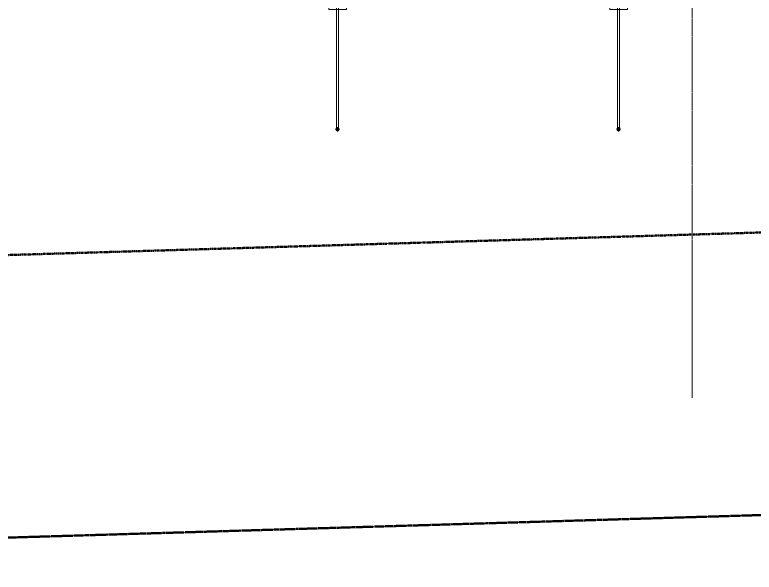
# Model space of a CAD drawing. Header units: inches. Extents: x -4235 to -464, y 9767 to 12359.
# Drawn here: x -3403.7 to -3131.4, y 9772 to 9977.2 of the extents above; entities that cross this region are included whole.
import ezdxf

# ---------------------------------------------------------------- set-up
doc = ezdxf.new("R2010")
doc.units = ezdxf.units.IN
doc.header["$MEASUREMENT"] = 0
for name, pattern in [('Dash 1_16_', [0.125, 0.0625, -0.0625]), ('Double Dash 3_8_', [1, 0.375, -0.125, 0.125, -0.125, 0.125, -0.125]), ('Grid Line 1_2_', [0.875, 0.5, -0.125, 0.125, -0.125])]:
    doc.linetypes.add(name, pattern=pattern)
for name, color, linetype, lineweight in [('A-WALL-5', 113, 'Continuous', 9), ('A-WALL-6', 113, 'Continuous', 50), ('C-PROP-LINE', 91, 'Double Dash 3_8_', 50), ('C-PROP-LINE-1', 91, 'Dash 1_16_', 50), ('S-GRID-1', 1, 'Grid Line 1_2_', 9)]:
    doc.layers.add(name, color=color, linetype=linetype, lineweight=lineweight)

# ---------------------------------------------------------------- blocks, each defined once
blk = doc.blocks.new('Walls 15 - Walls 1-2569682-BACKGROUND - RCP - 2ND FLOOR')
at = {"layer": 'A-WALL-5'}
for p, q in [((-3288.12, 9979.2), (-3288.12, 9979.81)), ((-3285.24, 9979.2), (-3285.24, 9979.81)), ((-3284.49, 9979.81), (-3284.49, 9979.2)), ((-3281.62, 9979.81), (-3281.62, 9979.2)), ((-3288.12, 9979.2), (-3281.62, 9979.2)), ((-3285.24, 9979.2), (-3288.12, 9979.2)), ((-3285.24, 9935.09), (-3285.24, 9979.2)), ((-3285.13, 9979.2), (-3285.19, 9979.2)), ((-3285.06, 9979.2), (-3285.13, 9979.2)), ((-3284.97, 9979.2), (-3285.05, 9979.2)), ((-3284.87, 9979.2), (-3284.96, 9979.2)), ((-3284.77, 9979.2), (-3284.86, 9979.2)), ((-3284.68, 9979.2), (-3284.77, 9979.2)), ((-3284.6, 9979.2), (-3284.68, 9979.2)), ((-3284.54, 9979.2), (-3284.6, 9979.2)), ((-3284.49, 9979.2), (-3284.49, 9935.09)), ((-3281.62, 9979.2), (-3284.49, 9979.2))]:
    blk.add_line(p, q, dxfattribs=at)
at = {"layer": 'A-WALL-6', "flags": 128}
for points in [[(-3285.24, 9935.09), (-3285.23, 9935.19), (-3285.2, 9935.29), (-3285.15, 9935.37), (-3285.08, 9935.44), (-3285, 9935.49), (-3284.91, 9935.52), (-3284.82, 9935.52), (-3284.73, 9935.49), (-3284.65, 9935.44), (-3284.59, 9935.37), (-3284.53, 9935.29), (-3284.5, 9935.19), (-3284.49, 9935.09)], [(-3284.49, 9935.09), (-3284.5, 9934.98), (-3284.53, 9934.89), (-3284.59, 9934.8), (-3284.65, 9934.73), (-3284.73, 9934.68), (-3284.82, 9934.66), (-3284.91, 9934.66), (-3285, 9934.68), (-3285.08, 9934.73), (-3285.15, 9934.8), (-3285.2, 9934.89), (-3285.23, 9934.98), (-3285.24, 9935.09)]]:
    blk.add_lwpolyline(points, dxfattribs=at)
blk = doc.blocks.new('Walls 16 - Walls 1-2569701-BACKGROUND - RCP - 2ND FLOOR')
at = {"layer": 'A-WALL-5'}
for p, q in [((-3184.62, 9981.94), (-3184.62, 9982.13)), ((-3184.62, 9982.13), (-3184.51, 9982.13)), ((-3184.51, 9982.13), (-3184.62, 9982.13)), ((-3184.62, 9980.19), (-3184.62, 9981.94)), ((-3184.62, 9979.9), (-3184.62, 9980.19)), ((-3184.62, 9979.2), (-3184.62, 9979.87)), ((-3184.49, 9982.13), (-3184.19, 9982.13)), ((-3178.12, 9982.13), (-3184.49, 9982.13)), ((-3184.19, 9982.13), (-3183.67, 9982.13)), ((-3183.67, 9982.13), (-3183, 9982.13)), ((-3183, 9982.13), (-3182.21, 9982.13)), ((-3182.21, 9982.13), (-3181.37, 9982.13)), ((-3181.75, 9980.44), (-3181.75, 9980.51)), ((-3181.75, 9980.19), (-3181.75, 9980.41)), ((-3181.75, 9979.9), (-3181.75, 9980.19)), ((-3181.75, 9979.2), (-3181.75, 9979.87)), ((-3181.37, 9982.13), (-3180.53, 9982.13)), ((-3181, 9980.51), (-3181, 9980.44)), ((-3181, 9980.41), (-3181, 9980.19)), ((-3181, 9980.19), (-3181, 9979.9)), ((-3181, 9979.87), (-3181, 9979.2)), ((-3180.53, 9982.13), (-3178.12, 9982.13)), ((-3178.12, 9982.13), (-3178.12, 9981.97)), ((-3178.12, 9981.94), (-3178.12, 9980.48)), ((-3178.12, 9980.43), (-3178.12, 9980.19)), ((-3178.12, 9980.19), (-3178.12, 9979.9)), ((-3178.12, 9979.87), (-3178.12, 9979.2)), ((-3184.62, 9979.2), (-3178.12, 9979.2)), ((-3181.75, 9979.2), (-3184.62, 9979.2)), ((-3181.75, 9935.09), (-3181.75, 9979.2)), ((-3181.64, 9979.2), (-3181.7, 9979.2)), ((-3181.56, 9979.2), (-3181.64, 9979.2)), ((-3181.47, 9979.2), (-3181.56, 9979.2)), ((-3181.37, 9979.2), (-3181.47, 9979.2)), ((-3181.28, 9979.2), (-3181.37, 9979.2)), ((-3181.18, 9979.2), (-3181.27, 9979.2)), ((-3181.11, 9979.2), (-3181.18, 9979.2)), ((-3181.05, 9979.2), (-3181.1, 9979.2)), ((-3181, 9979.2), (-3181, 9935.09)), ((-3178.12, 9979.2), (-3180.99, 9979.2))]:
    blk.add_line(p, q, dxfattribs=at)
for start_param, end_param in [(2.879793, 3.141593), (3.141593, 3.359433), (3.45814, 3.664826), (2.617994, 2.783757), (2.356194, 2.617994), (3.666584, 3.926299), (1.570796, 2.356194), (3.928778, 4.187721), (4.190755, 4.449148), (4.45253, 4.587024), (4.587024, 4.710638), (0.264233, 1.570796), (4.71414, 4.837754), (4.837754, 4.972247), (4.97563, 5.234023), (5.237057, 5.496), (5.498479, 5.758194), (0, 0.261799), (6.065345, 6.260917)]:
    blk.add_ellipse((-3181.37, 9980.51), major_axis=(0.375, 0), ratio=0.86769, start_param=start_param, end_param=end_param, dxfattribs=at)
at = {"layer": 'A-WALL-6', "flags": 128}
for points in [[(-3181.75, 9935.09), (-3181.74, 9935.19), (-3181.7, 9935.29), (-3181.65, 9935.37), (-3181.59, 9935.44), (-3181.5, 9935.49), (-3181.42, 9935.52), (-3181.33, 9935.52), (-3181.24, 9935.49), (-3181.16, 9935.44), (-3181.09, 9935.37), (-3181.04, 9935.29), (-3181.01, 9935.19), (-3181, 9935.09)], [(-3181, 9935.09), (-3181.01, 9934.98), (-3181.04, 9934.89), (-3181.09, 9934.8), (-3181.16, 9934.73), (-3181.24, 9934.68), (-3181.33, 9934.66), (-3181.42, 9934.66), (-3181.5, 9934.68), (-3181.59, 9934.73), (-3181.65, 9934.8), (-3181.7, 9934.89), (-3181.74, 9934.98), (-3181.75, 9935.09)]]:
    blk.add_lwpolyline(points, dxfattribs=at)
blk = doc.blocks.new('Family - ___-1878357-BACKGROUND - RCP - 2ND FLOOR')
at = {"layer": 'C-PROP-LINE'}
blk.add_line((-3831.82, 9771.98), (-2096.45, 9823.93), dxfattribs=at)
blk = doc.blocks.new('Family - ___-2855424-BACKGROUND - RCP - 2ND FLOOR')
at = {"layer": 'C-PROP-LINE-1'}
blk.add_line((-3987.11, 9871.38), (-600.6, 9972.76), dxfattribs=at)

msp = doc.modelspace()

# ---------------------------------------------------------------- linework, layer by layer
at = {"layer": 'S-GRID-1'}
msp.add_line((-3154.32, 9836.18), (-3154.32, 12309.48), dxfattribs=at)

# ---------------------------------------------------------------- block references
at = {"layer": 'A-WALL-5'}
for name in ['Walls 15 - Walls 1-2569682-BACKGROUND - RCP - 2ND FLOOR', 'Walls 16 - Walls 1-2569701-BACKGROUND - RCP - 2ND FLOOR']:
    msp.add_blockref(name, (0, 0), dxfattribs=at)
at = {"layer": 'C-PROP-LINE'}
msp.add_blockref('Family - ___-1878357-BACKGROUND - RCP - 2ND FLOOR', (0, 0), dxfattribs=at)
at = {"layer": 'C-PROP-LINE-1'}
msp.add_blockref('Family - ___-2855424-BACKGROUND - RCP - 2ND FLOOR', (0, 0), dxfattribs=at)

doc.saveas('drawing.dxf')
